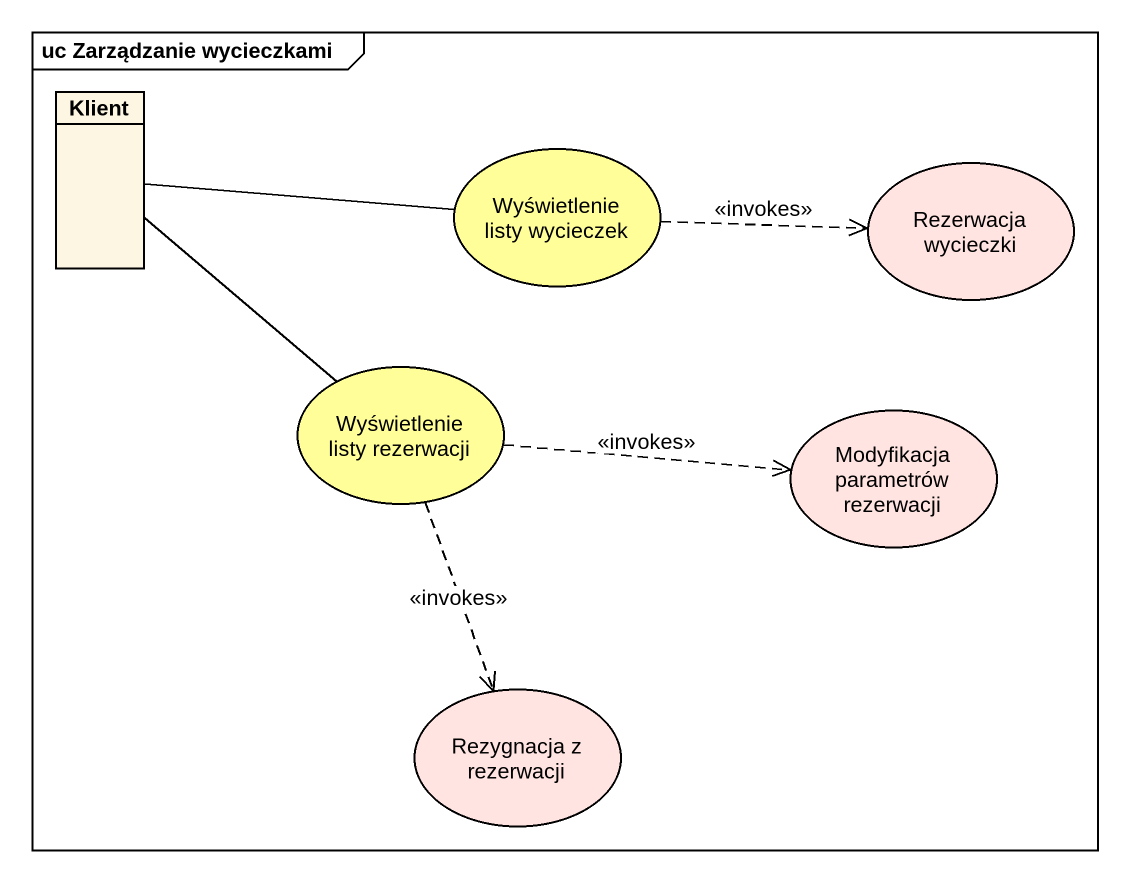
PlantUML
@startuml
mainframe uc Zarządzanie wycieczkami
allowmixing
hide circle
hide empty members
class Klient
usecase "Wyświetlenie listy wycieczek" as Wyświetlenie_listy_wycieczek #FFFE99
usecase "Rezerwacja wycieczki" as Rezerwacja_wycieczki #FFE4E1
usecase "Wyświetlenie listy rezerwacji" as Wyświetlenie_listy #FFFE99
usecase "Modyfikacja parametrów rezerwacji" as Modyfikacja_parametrów #FFE4E1
usecase "Rezygnacja z rezerwacji" as Rezygnacja_z_rezerwacji #FFE4E1
Klient -right- Wyświetlenie_listy_wycieczek
Klient -- Wyświetlenie_listy
Wyświetlenie_listy_wycieczek .right.> Rezerwacja_wycieczki : <<invokes>>
Wyświetlenie_listy .right.> Modyfikacja_parametrów : <<invokes>>
Wyświetlenie_listy ..> Rezygnacja_z_rezerwacji : <<invokes>>
@enduml
